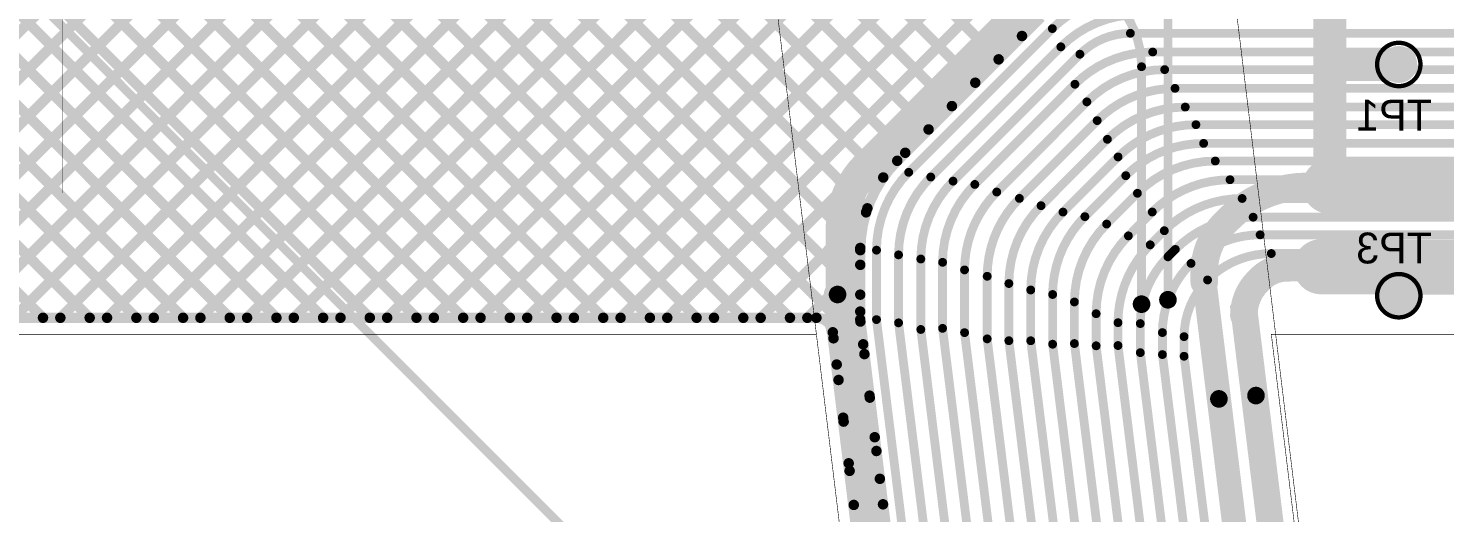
# Model space of a CAD drawing. Header units: millimetres. Extents: x 235 to 830, y 272 to 692.
# Drawn here: x 494.09 to 526.79, y 496.8 to 507.97 of the extents above; entities that cross this region are included whole.
import ezdxf

# ---------------------------------------------------------------- set-up
doc = ezdxf.new("R2010")
doc.units = ezdxf.units.MM
for name, color, linetype in [('BottomLayer', 5, 'Continuous'), ('BottomOverlay', 54, 'Continuous'), ('BottomSolder', 6, 'Continuous'), ('KeepOutLayer', 6, 'Continuous'), ('Mechanical1', 6, 'Continuous'), ('Mechanical2', 216, 'Continuous'), ('Mechanical4', 56, 'Continuous'), ('MultiLayer', 9, 'Continuous'), ('TopLayer', 1, 'Continuous'), ('ViaHoleLayer', 16, 'Continuous')]:
    doc.layers.add(name, color=color, linetype=linetype)

# ---------------------------------------------------------------- blocks, each defined once
blk = doc.blocks.new('TP_0_9MM_B_3')
at = {"layer": 'BottomLayer', "const_width": 0.37500052}
blk.add_lwpolyline([(-0.18750026, 0, 1), (0.18750026, 0, 1)], format="xyb", close=True, dxfattribs=at)
at = {"layer": 'BottomOverlay'}
for points, const_width in [([(0.499999, 0, 1), (-0.499999, 0, 1)], 0.09990581999999999), ([(-0.52497482, 0, 1), (-0.47502318, 0, 1)], 0.04995164000000001), ([(0.47502318, 0, 1), (0.52497482, 0, 1)], 0.04995164000000001)]:
    blk.add_lwpolyline(points, format="xyb", close=True, dxfattribs=dict(at, const_width=const_width))
at = {"layer": 'BottomSolder', "const_width": 0.4250004199999999}
blk.add_lwpolyline([(-0.21249894, 0, 1), (0.21249894, 0, 1)], format="xyb", close=True, dxfattribs=at)
blk = doc.blocks.new('TP_0_9MM_B_6')
at = {"layer": 'BottomLayer', "const_width": 0.37500052}
blk.add_lwpolyline([(-0.18750026, 0, 1), (0.18750026, 0, 1)], format="xyb", close=True, dxfattribs=at)
at = {"layer": 'BottomOverlay'}
for points, const_width in [([(0.499999, 0, 1), (-0.499999, 0, 1)], 0.09990581999999999), ([(-0.52497482, 0, 1), (-0.47502318, 0, 1)], 0.04995164000000001), ([(0.47502318, 0, 1), (0.52497482, 0, 1)], 0.04995164000000001)]:
    blk.add_lwpolyline(points, format="xyb", close=True, dxfattribs=dict(at, const_width=const_width))
at = {"layer": 'BottomSolder', "const_width": 0.4250004199999999}
blk.add_lwpolyline([(-0.21249894, 0, 1), (0.21249894, 0, 1)], format="xyb", close=True, dxfattribs=at)

msp = doc.modelspace()

# ---------------------------------------------------------------- linework, layer by layer
at = {"layer": 'BottomLayer'}
for points, const_width in [([(519.1533152599999, 508.6226301999999, -0.198912367379658), (519.78831526, 507.08960558)], 0.2032), ([(521.81296704, 503.58608198, -0.198912367379658), (523.60901882, 504.3300302)], 0.635), ([(521.2361152599999, 502.3626528799999, -0.198912367379658), (521.69331526, 503.4664301999999)], 0.635), ([(522.53151526, 502.1964302, -0.198912367379658), (523.1447246, 502.4504302)], 0.635), ([(522.15051526, 501.3582302, -0.198912367379658), (522.4738039199999, 502.13871886)], 0.635)]:
    msp.add_lwpolyline(points, format="xyb", dxfattribs=dict(at, const_width=const_width))
for points, const_width in [([(520.3979152599999, 501.7138302), (520.3979152599999, 508.6705676199999)], 0.2032), ([(524.13171526, 507.0650361599999), (524.13171526, 508.44553378)], 0.7619999999999999), ([(524.13171526, 507.0650361599999), (524.2079152599999, 507.1412361599999)], 0.7619999999999999), ([(524.13171526, 504.3300302), (524.13171526, 507.0650361599999)], 0.7619999999999999), ([(524.2079152599999, 507.1412361599999), (525.7261164399999, 507.1412361599999)], 0.7619999999999999), ([(519.78831526, 501.6122301999999), (519.78831526, 507.08960558)], 0.2032), ([(524.13171526, 504.3300302), (529.8614117, 504.3300302)], 1.27), ([(523.60901882, 504.3300302), (524.13171526, 504.3300302)], 0.635), ([(521.69331526, 503.4664301999999), (521.81296704, 503.58608198)], 0.635), ([(523.92851526, 502.4758302), (525.72612152, 502.4691372999999)], 1.27), ([(525.72612152, 502.4691372999999), (525.7285802399999, 502.46912714)], 1.27), ([(525.7285802399999, 502.46912714), (530.7504117, 502.4504302)], 1.27), ([(525.7261164399999, 502.4691322199999), (525.72612152, 502.4691372999999)], 1.016), ([(525.7261164399999, 501.80723616), (525.7261164399999, 502.4691322199999)], 1.016), ([(521.2361152599999, 502.1202301999999), (521.2361152599999, 502.3626528799999)], 0.635), ([(522.4738039199999, 502.13871886), (522.53151526, 502.1964302)], 0.635), ([(523.1447246, 502.4504302), (523.92851526, 502.4758302)], 0.635), ([(512.77211644, 501.8354453999999), (516.66411526, 469.7098301999999)], 0.635)]:
    msp.add_lwpolyline(points, dxfattribs=dict(at, const_width=const_width))
for points, const_width in [([(523.9412152599999, 507.0650361599999, 1), (524.32221526, 507.0650361599999, 1)], 0.3809999999999999), ([(523.9412152599999, 507.0650361599999, 1), (524.32221526, 507.0650361599999, 1)], 0.3809999999999999), ([(523.9412152599999, 507.0650361599999, 1), (524.32221526, 507.0650361599999, 1)], 0.3809999999999999), ([(524.01741526, 507.1412361599999, 1), (524.39841526, 507.1412361599999, 1)], 0.3809999999999999), ([(524.01741526, 507.1412361599999, 1), (524.39841526, 507.1412361599999, 1)], 0.3809999999999999), ([(525.5356164399999, 507.1412361599999, 1), (525.91661644, 507.1412361599999, 1)], 0.3809999999999999), ([(519.7375152599999, 507.08960558, 1), (519.83911526, 507.08960558, 1)], 0.1016), ([(519.7375152599999, 507.08960558, 1), (519.83911526, 507.08960558, 1)], 0.1016), ([(523.81421526, 504.3300302, 1), (524.44921526, 504.3300302, 1)], 0.635), ([(523.4502688199999, 504.3300302, 1), (523.76776882, 504.3300302, 1)], 0.3175), ([(523.4502688199999, 504.3300302, 1), (523.76776882, 504.3300302, 1)], 0.3175), ([(523.9412152599999, 504.3300302, 1), (524.32221526, 504.3300302, 1)], 0.3809999999999999), ([(523.9729652599999, 504.3300302, 1), (524.29046526, 504.3300302, 1)], 0.3175), ([(521.5345652599999, 503.4664301999999, 1), (521.85206526, 503.4664301999999, 1)], 0.3175), ([(521.5345652599999, 503.4664301999999, 1), (521.85206526, 503.4664301999999, 1)], 0.3175), ([(521.6542170399999, 503.58608198, 1), (521.9717170399999, 503.58608198, 1)], 0.3175), ([(521.6542170399999, 503.58608198, 1), (521.9717170399999, 503.58608198, 1)], 0.3175), ([(523.6110152599999, 502.4758302, 1), (524.24601526, 502.4758302, 1)], 0.635), ([(525.4086215199999, 502.4691372999999, 1), (526.04362152, 502.4691372999999, 1)], 0.635), ([(525.4086215199999, 502.4691372999999, 1), (526.04362152, 502.4691372999999, 1)], 0.635), ([(525.4110802399999, 502.46912714, 1), (526.0460802399999, 502.46912714, 1)], 0.635), ([(525.4110802399999, 502.46912714, 1), (526.0460802399999, 502.46912714, 1)], 0.635), ([(525.47211644, 502.4691322199999, 1), (525.98011644, 502.4691322199999, 1)], 0.508), ([(525.47211644, 502.4691322199999, 1), (525.98011644, 502.4691322199999, 1)], 0.508), ([(525.47212152, 502.4691372999999, 1), (525.98012152, 502.4691372999999, 1)], 0.508), ([(521.07736526, 502.3626528799999, 1), (521.39486526, 502.3626528799999, 1)], 0.3175), ([(521.07736526, 502.3626528799999, 1), (521.39486526, 502.3626528799999, 1)], 0.3175), ([(522.3727652599999, 502.1964302, 1), (522.6902652599999, 502.1964302, 1)], 0.3175), ([(522.3727652599999, 502.1964302, 1), (522.6902652599999, 502.1964302, 1)], 0.3175), ([(522.9859746, 502.4504302, 1), (523.3034746, 502.4504302, 1)], 0.3175), ([(522.9859746, 502.4504302, 1), (523.3034746, 502.4504302, 1)], 0.3175), ([(523.76976526, 502.4758302, 1), (524.08726526, 502.4758302, 1)], 0.3175), ([(512.6133664399999, 501.8354453999999, 1), (512.9308664399999, 501.8354453999999, 1)], 0.3175), ([(521.07736526, 502.1202301999999, 1), (521.39486526, 502.1202301999999, 1)], 0.3175), ([(522.31505392, 502.13871886, 1), (522.63255392, 502.13871886, 1)], 0.3175), ([(522.31505392, 502.13871886, 1), (522.63255392, 502.13871886, 1)], 0.3175), ([(525.47211644, 501.80723616, 1), (525.98011644, 501.80723616, 1)], 0.508), ([(512.6705164399999, 501.8354453999999, 1), (512.87371644, 501.8354453999999, 1)], 0.2032), ([(520.29631526, 501.7138302, 1), (520.49951526, 501.7138302, 1)], 0.2032), ([(519.6867152599999, 501.6122301999999, 1), (519.88991526, 501.6122301999999, 1)], 0.2032), ([(519.7375152599999, 501.6122301999999, 1), (519.83911526, 501.6122301999999, 1)], 0.1016), ([(520.34711526, 501.7138302, 1), (520.44871526, 501.7138302, 1)], 0.1016), ([(521.99176526, 501.3582302, 1), (522.30926526, 501.3582302, 1)], 0.3175), ([(521.47252068, 499.4278302, 1), (521.6757206799999, 499.4278302, 1)], 0.2032), ([(522.32831526, 499.5040302, 1), (522.53151526, 499.5040302, 1)], 0.2032)]:
    msp.add_lwpolyline(points, format="xyb", close=True, dxfattribs=dict(at, const_width=const_width))
for points in [[(524.94972734, 469.64185218), (525.50329748, 469.7098225799999), (520.92908768, 502.38732898), (521.48265782, 502.4552993799999)], [(525.73191018, 469.7816359999999), (526.3483453199999, 469.8573254599999), (521.8273282, 501.5819051399999), (522.44376334, 501.6575945999999)]]:
    msp.add_solid(points, dxfattribs=at)
at = {"layer": 'KeepOutLayer', "const_width": 0.0127}
for points in [[(483.4581161399999, 500.91763672), (512.2838928799999, 500.91763672)], [(512.28390812, 500.91763926), (516.07411644, 469.73998)], [(522.78388966, 500.91763418), (531.89011224, 500.91763672)], [(522.78388966, 500.91763672), (526.57411576, 469.73998)]]:
    msp.add_lwpolyline(points, dxfattribs=at)
at = {"layer": 'KeepOutLayer', "const_width": 0.00635}
for points in [[(512.28071788, 500.91763672, 1), (512.28706788, 500.91763672, 1)], [(512.28073312, 500.91763926, 1), (512.2870831199999, 500.91763926, 1)], [(522.78071466, 500.91763672, 1), (522.78706466, 500.91763672, 1)], [(522.78071466, 500.91763418, 1), (522.78706466, 500.91763418, 1)]]:
    msp.add_lwpolyline(points, format="xyb", close=True, dxfattribs=at)
at = {"layer": 'Mechanical1', "const_width": 0.0127}
for points in [[(494.87411566, 504.18623572), (494.87411566, 520.7399796)], [(509.87411614, 520.7399796), (516.07411644, 469.73998)], [(520.47411526, 520.7399796), (526.67411556, 469.73998)]]:
    msp.add_lwpolyline(points, dxfattribs=at)
at = {"layer": 'Mechanical1', "const_width": 0.00635}
msp.add_lwpolyline([(494.87094066, 504.18623572, 1), (494.87729066, 504.18623572, 1)], format="xyb", close=True, dxfattribs=at)
at = {"layer": 'Mechanical2', "const_width": 0.2032}
msp.add_lwpolyline([(474.55414106, 528.34121154), (520.2560918199999, 482.63926078)], dxfattribs=at)
at = {"layer": 'Mechanical4', "const_width": 0.0127}
for points in [[(483.4581161399999, 500.91763672), (512.2838928799999, 500.91763672)], [(512.28390812, 500.91763926), (516.07411644, 469.73998)], [(522.78388966, 500.91763418), (531.89011224, 500.91763672)], [(522.78388966, 500.91763672), (526.57411576, 469.73998)]]:
    msp.add_lwpolyline(points, dxfattribs=at)
at = {"layer": 'Mechanical4', "const_width": 0.00635}
for points in [[(512.28071788, 500.91763672, 1), (512.28706788, 500.91763672, 1)], [(512.28073312, 500.91763926, 1), (512.2870831199999, 500.91763926, 1)], [(522.78071466, 500.91763672, 1), (522.78706466, 500.91763672, 1)], [(522.78071466, 500.91763418, 1), (522.78706466, 500.91763418, 1)]]:
    msp.add_lwpolyline(points, format="xyb", close=True, dxfattribs=at)
at = {"layer": 'MultiLayer', "const_width": 0.2032}
for points in [[(512.6705164399999, 501.8354453999999, 1), (512.87371644, 501.8354453999999, 1)], [(520.29631526, 501.7138302, 1), (520.49951526, 501.7138302, 1)], [(519.6867152599999, 501.6122301999999, 1), (519.88991526, 501.6122301999999, 1)], [(521.47252068, 499.4278302, 1), (521.6757206799999, 499.4278302, 1)], [(522.32831526, 499.5040302, 1), (522.53151526, 499.5040302, 1)]]:
    msp.add_lwpolyline(points, format="xyb", close=True, dxfattribs=at)
at = {"layer": 'TopLayer'}
for points, const_width in [([(475.1977414999999, 520.5330458), (494.43215058, 501.2986367199999)], 0.2413), ([(476.2753720599999, 520.5330458), (495.50978114, 501.2986367199999)], 0.2413), ([(477.3530026199999, 520.5330458), (496.5874117, 501.2986367199999)], 0.2413), ([(478.43063318, 520.5330458), (497.66504226, 501.2986367199999)], 0.2413), ([(479.50826374, 520.5330458), (498.74267282, 501.2986367199999)], 0.2413), ([(480.5858942999999, 520.5330458), (499.82030338, 501.2986367199999)], 0.2413), ([(480.585907, 520.5330458), (499.8203160799999, 501.2986367199999)], 0.2413), ([(481.66353756, 520.5330458), (500.8979466399999, 501.2986367199999)], 0.2413), ([(482.7411681199999, 520.5330458), (501.9755772, 501.2986367199999)], 0.2413), ([(483.8187986799999, 520.5330458), (503.05320776, 501.2986367199999)], 0.2413), ([(484.8964292399999, 520.5330458), (504.13083832, 501.2986367199999)], 0.2413), ([(485.9740598, 520.5330458), (505.2084688799999, 501.2986367199999)], 0.2413), ([(487.05169036, 520.5330458), (506.28609944, 501.2986367199999)], 0.2413), ([(488.1293209199999, 520.5330458), (507.36373, 501.2986367199999)], 0.2413), ([(489.2069514799999, 520.5330458), (508.44136056, 501.2986367199999)], 0.2413), ([(503.45390038, 501.2986367199999), (522.6883094599999, 520.5330458)], 0.2413), ([(504.53153094, 501.2986367199999), (523.7659400199999, 520.5330458)], 0.2413), ([(505.6091615, 501.2986367199999), (524.8435705799999, 520.5330458)], 0.2413), ([(506.68679206, 501.2986367199999), (525.9212011399999, 520.5330458)], 0.2413), ([(507.76442262, 501.2986367199999), (526.9988317, 520.5330458)], 0.2413), ([(508.84205318, 501.2986367199999), (528.07646226, 520.5330458)], 0.2413), ([(509.91968374, 501.2986367199999), (529.15409282, 520.5330458)], 0.2413), ([(487.2894419799999, 501.2986367199999), (498.27250358, 512.28169832)], 0.2413), ([(488.36707254, 501.2986367199999), (498.78619572, 511.7177599)], 0.2413), ([(513.0048591799999, 511.82196848), (517.02869162, 507.7981334999999)], 0.2413), ([(489.4447031, 501.2986367199999), (499.325011, 511.17894462)], 0.2413), ([(512.4660439, 511.2831532), (516.4898763399999, 507.25931822)], 0.2413), ([(502.37626982, 501.2986367199999), (511.94903706, 510.87140396)], 0.2413), ([(490.52233366, 501.2986367199999), (500.07244156, 510.84874462)], 0.2413), ([(491.5999642199999, 501.2986367199999), (501.15007212, 510.84874462)], 0.2413), ([(492.67759478, 501.2986367199999), (502.22770268, 510.84874462)], 0.2413), ([(493.75522534, 501.2986367199999), (503.3053332399999, 510.84874462)], 0.2413), ([(494.8328559, 501.2986367199999), (504.3829637999999, 510.84874462)], 0.2413), ([(495.91048646, 501.2986367199999), (505.46059436, 510.84874462)], 0.2413), ([(496.98811702, 501.2986367199999), (506.5382249199999, 510.84874462)], 0.2413), ([(498.06574758, 501.2986367199999), (507.6158554799999, 510.84874462)], 0.2413), ([(499.14337814, 501.2986367199999), (508.6934860399999, 510.84874462)], 0.2413), ([(499.96888322, 510.84874462), (509.51899112, 501.2986367199999)], 0.2413), ([(500.2210087, 501.2986367199999), (509.7711165999999, 510.84874462)], 0.2413), ([(501.04651378, 510.84874462), (510.59662168, 501.2986367199999)], 0.2413), ([(501.29863926, 501.2986367199999), (510.84874716, 510.84874462)], 0.2413), ([(502.1241443399999, 510.84874462), (511.67425224, 501.2986367199999)], 0.2413), ([(503.2017748999999, 510.84874462), (513.3640253399999, 500.68649418)], 0.2413), ([(504.2794054599999, 510.84874462), (513.29613368, 501.8320164)], 0.2413), ([(505.35703602, 510.84874462), (513.29657818, 502.90920246)], 0.2413), ([(506.4346665799999, 510.84874462), (513.4604158, 503.8229954)], 0.2413), ([(507.5122971399999, 510.84874462), (513.82643234, 504.53460942)], 0.2413), ([(508.5899276999999, 510.84874462), (514.3346152199999, 505.1040571)], 0.2413), ([(509.66755826, 510.84874462), (514.8734305, 505.64287238)], 0.2413), ([(510.74518882, 510.84874462), (515.4122457799999, 506.18168766)], 0.2413), ([(511.82179576, 510.8497682399999), (515.95106106, 506.72050294)], 0.2413), ([(513.45425122, 504.77776616), (517.4187670399999, 508.74228198)], 0.7619999999999999), ([(514.1503941, 504.91983598), (517.4644413199999, 508.2338832)], 0.2413), ([(514.4147319, 504.65433994), (517.7299373599999, 507.9695454)], 0.2032), ([(519.5310158, 507.8606302), (529.9376116999999, 507.8606302)], 0.2032), ([(514.92409588, 504.5458108199999), (517.92676704, 507.54848198)], 0.2032), ([(515.43796582, 504.45008076), (518.36591526, 507.3780302)], 0.2032), ([(520.04671962, 507.4288301999999), (530.0900117, 507.4288301999999)], 0.2032), ([(520.32279984, 507.0224302), (530.2932116999999, 507.0224302)], 0.2032), ([(515.9399155399999, 504.37412968), (518.25066784, 506.6848819799999)], 0.2032), ([(520.56101882, 506.5906302), (530.4202117, 506.5906302)], 0.2032), ([(516.44706972, 504.19880364), (518.5267480599999, 506.27848198)], 0.2032), ([(520.79702038, 506.1588302), (530.5726117, 506.1588302)], 0.2032), ([(516.96996428, 504.0516792199999), (518.76496704, 505.8466819799999)], 0.2032), ([(521.04361882, 505.7524301999999), (530.7758117, 505.7524301999999)], 0.2032), ([(517.47013092, 503.8840442999999), (519.0009686, 505.41488198)], 0.2032), ([(521.2214188199999, 505.3206302), (530.9790117, 505.3206302)], 0.2032), ([(517.97529882, 503.73621376), (519.24756704, 505.00848198)], 0.2032), ([(521.48982316, 504.9142302), (531.2330117, 504.9142302)], 0.2032), ([(518.48018224, 503.63149718), (519.42536704, 504.57668198)], 0.2032), ([(521.8310188199999, 504.4824302), (531.4616117, 504.4824302)], 0.2032), ([(518.98330544, 503.45981604), (519.6937713799999, 504.17028198)], 0.2032), ([(522.11041882, 504.0506301999999), (531.6140117, 504.0506301999999)], 0.2032), ([(510.9973143, 501.2986367199999), (513.42993834, 503.7312607599999)], 0.2413), ([(519.48470398, 503.18821892), (520.03496704, 503.73848198)], 0.2032), ([(512.87951526, 501.09072756), (512.87951526, 503.3902302)], 0.7619999999999999), ([(522.36441882, 503.6188302), (531.7410117, 503.6188302)], 0.2032), ([(519.98898288, 502.98129782), (520.31436704, 503.30668198)], 0.2032), ([(522.5256631, 503.2124302), (531.8934117, 503.2124302)], 0.2032), ([(513.29613368, 501.25711026), (513.29613368, 502.85828816)], 0.2413), ([(513.67078368, 501.25711026), (513.67078368, 502.85828816)], 0.2032), ([(514.18014766, 501.18162654), (514.18014766, 502.74975904)], 0.2032), ([(520.3979152599999, 502.7044301999999), (520.56836704, 502.87488198)], 0.2032), ([(522.7840192, 502.7806301999999), (532.0204117, 502.7806301999999)], 0.2032), ([(512.07494486, 501.2986367199999), (513.29613368, 502.5198255399999)], 0.2413), ([(514.6940175999999, 501.02940688), (514.6940175999999, 502.65402898)], 0.2032), ([(515.19596732, 501.05405758), (515.19596732, 502.5780778999999)], 0.2032), ([(515.7031215, 500.9560339), (515.7031215, 502.40275186)], 0.2032), ([(516.22601606, 500.81178222), (516.22601606, 502.25562744)], 0.2032), ([(516.7261827, 500.7700779599999), (516.7261827, 502.0879925199999)], 0.2032), ([(517.2313505999999, 500.76877748), (517.2313505999999, 501.94016198)], 0.2032), ([(517.73623402, 500.68903926), (517.73623402, 501.8354453999999)], 0.2032), ([(512.6789721, 500.8250334), (513.29613368, 501.44219498)], 0.2413), ([(518.23935722, 500.70418528), (518.23935722, 501.66376426)], 0.2032), ([(518.7407557600001, 500.65256486), (518.7407557600001, 501.39216714)], 0.2032), ([(483.61593142, 501.2986367199999), (512.2825162, 501.2986367199999)], 0.2413), ([(513.29898102, 501.2110016399999), (517.1994710600001, 469.75848644)], 0.2413), ([(513.67078368, 501.25711026), (517.57412106, 469.7816359999999)], 0.2032), ([(514.18014766, 501.18162654), (518.0741200599999, 469.7816359999999)], 0.2032), ([(519.24503466, 500.6584043199999), (519.24503466, 501.1852460399999)], 0.2032), ([(519.7603778, 500.4943152399999), (519.7603778, 501.1652791)], 0.2032), ([(512.66212428, 500.96361834), (516.4523326, 469.7859590799999)], 0.2413), ([(514.6940175999999, 501.02940688), (518.56911526, 469.7816359999999)], 0.2032), ([(515.19596732, 501.05405758), (519.0741205999999, 469.7816359999999)], 0.2032), ([(515.7031215, 500.9560339), (519.5691158, 469.7816359999999)], 0.2032), ([(516.22601606, 500.81178222), (520.07412114, 469.7816359999999)], 0.2032), ([(516.7261827, 500.7700779599999), (520.56911634, 469.7816359999999)], 0.2032), ([(517.2313505999999, 500.76877748), (521.07412168, 469.7816359999999)], 0.2032), ([(520.27086192, 500.45012432), (520.27086192, 500.95755536)], 0.2032), ([(520.77069582, 500.4111099199999), (520.77069582, 500.86344582)], 0.2032), ([(512.79577654, 499.86420728), (513.39205424, 500.4604849799999)], 0.2413), ([(517.73623402, 500.68903926), (521.56911688, 469.7816359999999)], 0.2032), ([(518.23935722, 500.70418528), (522.07411968, 469.7816359999999)], 0.2032), ([(518.7407557600001, 500.65256486), (522.5691148799999, 469.7816359999999)], 0.2032), ([(519.24503466, 500.6584043199999), (523.07411768, 469.7816359999999)], 0.2032), ([(519.7603778, 500.4943152399999), (523.56911288, 469.7816359999999)], 0.2032), ([(520.27086192, 500.45012432), (524.07411822, 469.7816359999999)], 0.2032), ([(520.77069582, 500.4111099199999), (524.56911342, 469.7816359999999)], 0.2032), ([(512.7524746199999, 500.22041434), (513.51658536, 499.4563036)], 0.2413), ([(512.91258352, 498.9033837), (513.5109491000001, 499.50174928)], 0.2413), ([(512.90161072, 498.9936476799999), (513.66914284, 498.22611556)], 0.2413), ([(513.02938796, 497.94255758), (513.6298439599999, 498.54301358)], 0.2413), ([(513.02938796, 497.94255758), (513.6298439599999, 498.54301358)], 0.2413), ([(513.05074428, 497.7668835599999), (513.82170032, 496.99592752)], 0.2413), ([(513.14619494, 496.981734), (513.74873882, 497.5842778799999)], 0.2413)]:
    msp.add_lwpolyline(points, dxfattribs=dict(at, const_width=const_width))
for points, const_width in [([(517.7299373599999, 507.9695454, -0.1989123673796576), (519.52598914, 508.71349362)], 0.2032), ([(517.92676704, 507.54848198, -0.1989123673796576), (519.72281882, 508.2924302)], 0.2032), ([(518.36591526, 507.3780302, -0.1989123673796576), (519.5310158, 507.8606302)], 0.2032), ([(518.25066784, 506.6848819799999, -0.1989123673796576), (520.04671962, 507.4288301999999)], 0.2032), ([(518.5267480599999, 506.27848198, -0.1989123673796576), (520.32279984, 507.0224302)], 0.2032), ([(518.76496704, 505.8466819799999, -0.1989123673796576), (520.56101882, 506.5906302)], 0.2032), ([(519.0009686, 505.41488198, -0.1989123673796576), (520.79702038, 506.1588302)], 0.2032), ([(519.24756704, 505.00848198, -0.1989123673796576), (521.04361882, 505.7524301999999)], 0.2032), ([(519.42536704, 504.57668198, -0.1989123673796576), (521.2214188199999, 505.3206302)], 0.2032), ([(512.87951526, 503.3902302, -0.1989123673796573), (513.45425122, 504.77776616)], 0.7619999999999999), ([(513.29613368, 502.85828816, -0.1989123673796573), (514.14981498, 504.91925686)], 0.2413), ([(519.6937713799999, 504.17028198, -0.1989123673796576), (521.48982316, 504.9142302)], 0.2032), ([(513.67078368, 502.85828816, -0.1989123673796573), (514.4147319, 504.65433994)], 0.2032), ([(514.18014766, 502.74975904, -0.198912367379658), (514.92409588, 504.5458108199999)], 0.2032), ([(514.6940175999999, 502.65402898, -0.1989123673796573), (515.43796582, 504.45008076)], 0.2032), ([(515.19596732, 502.5780778999999, -0.198912367379658), (515.9399155399999, 504.37412968)], 0.2032), ([(520.03496704, 503.73848198, -0.1989123673796576), (521.8310188199999, 504.4824302)], 0.2032), ([(515.7031215, 502.40275186, -0.1989123673796573), (516.44706972, 504.19880364)], 0.2032), ([(516.22601606, 502.25562744, -0.1989123673796573), (516.96996428, 504.0516792199999)], 0.2032), ([(520.31436704, 503.30668198, -0.1989123673796576), (522.11041882, 504.0506301999999)], 0.2032), ([(516.7261827, 502.0879925199999, -0.1989123673796573), (517.47013092, 503.8840442999999)], 0.2032), ([(517.2313505999999, 501.94016198, -0.198912367379658), (517.97529882, 503.73621376)], 0.2032), ([(517.73623402, 501.8354453999999, -0.1989123673796573), (518.48018224, 503.63149718)], 0.2032), ([(518.23935722, 501.66376426, -0.1989123673796573), (518.98330544, 503.45981604)], 0.2032), ([(520.56836704, 502.87488198, -0.1989123673796576), (522.36441882, 503.6188302)], 0.2032), ([(518.7407557600001, 501.39216714, -0.198912367379658), (519.48470398, 503.18821892)], 0.2032), ([(520.9313152599999, 502.5520302, -0.1989123673796583), (522.5256631, 503.2124302)], 0.2032), ([(519.24503466, 501.1852460399999, -0.198912367379658), (519.98898288, 502.98129782)], 0.2032), ([(519.7603778, 501.1652791, -0.198912367379658), (520.3979152599999, 502.7044301999999)], 0.2032), ([(521.31231526, 502.1710302, -0.1989123673796583), (522.7840192, 502.7806301999999)], 0.2032), ([(520.27086192, 500.95755536, -0.198912367379658), (520.9313152599999, 502.5520302)], 0.2032), ([(520.77069582, 500.86344582, -0.198912367379658), (521.31231526, 502.1710302)], 0.2032), ([(512.2825162, 501.2986367199999, -0.3802532593769741), (512.66212428, 500.96361834)], 0.2413), ([(512.2838928799999, 501.2986367199999, -0.3792082437766894), (512.66210904, 500.9636158)], 0.2413), ([(512.9049152599999, 501.02940688, -0.198912367379658), (512.87951526, 501.09072756)], 0.7619999999999999)]:
    msp.add_lwpolyline(points, format="xyb", dxfattribs=dict(at, const_width=const_width))
for points, const_width in [([(517.67913736, 507.9695454, 1), (517.78073736, 507.9695454, 1)], 0.1016), ([(517.67913736, 507.9695454, 1), (517.78073736, 507.9695454, 1)], 0.1016), ([(516.96836662, 507.7981334999999, 1), (517.08901662, 507.7981334999999, 1)], 0.12065), ([(519.4802158, 507.8606302, 1), (519.5818158, 507.8606302, 1)], 0.1016), ([(519.4802158, 507.8606302, 1), (519.5818158, 507.8606302, 1)], 0.1016), ([(516.4295513399999, 507.25931822, 1), (516.55020134, 507.25931822, 1)], 0.12065), ([(517.87596704, 507.54848198, 1), (517.9775670399999, 507.54848198, 1)], 0.1016), ([(517.87596704, 507.54848198, 1), (517.9775670399999, 507.54848198, 1)], 0.1016), ([(518.31511526, 507.3780302, 1), (518.4167152599999, 507.3780302, 1)], 0.1016), ([(518.31511526, 507.3780302, 1), (518.4167152599999, 507.3780302, 1)], 0.1016), ([(519.99591962, 507.4288301999999, 1), (520.09751962, 507.4288301999999, 1)], 0.1016), ([(519.99591962, 507.4288301999999, 1), (520.09751962, 507.4288301999999, 1)], 0.1016), ([(520.27199984, 507.0224302, 1), (520.3735998399999, 507.0224302, 1)], 0.1016), ([(520.27199984, 507.0224302, 1), (520.3735998399999, 507.0224302, 1)], 0.1016), ([(515.89073606, 506.72050294, 1), (516.01138606, 506.72050294, 1)], 0.12065), ([(518.1998678399999, 506.6848819799999, 1), (518.30146784, 506.6848819799999, 1)], 0.1016), ([(518.1998678399999, 506.6848819799999, 1), (518.30146784, 506.6848819799999, 1)], 0.1016), ([(520.51021882, 506.5906302, 1), (520.61181882, 506.5906302, 1)], 0.1016), ([(520.51021882, 506.5906302, 1), (520.61181882, 506.5906302, 1)], 0.1016), ([(515.35192078, 506.18168766, 1), (515.47257078, 506.18168766, 1)], 0.12065), ([(518.4759480600001, 506.27848198, 1), (518.5775480599999, 506.27848198, 1)], 0.1016), ([(518.4759480600001, 506.27848198, 1), (518.5775480599999, 506.27848198, 1)], 0.1016), ([(520.74622038, 506.1588302, 1), (520.8478203799999, 506.1588302, 1)], 0.1016), ([(520.74622038, 506.1588302, 1), (520.8478203799999, 506.1588302, 1)], 0.1016), ([(514.8131055, 505.64287238, 1), (514.9337555, 505.64287238, 1)], 0.12065), ([(518.71416704, 505.8466819799999, 1), (518.81576704, 505.8466819799999, 1)], 0.1016), ([(518.71416704, 505.8466819799999, 1), (518.81576704, 505.8466819799999, 1)], 0.1016), ([(520.9928188199999, 505.7524301999999, 1), (521.09441882, 505.7524301999999, 1)], 0.1016), ([(520.9928188199999, 505.7524301999999, 1), (521.09441882, 505.7524301999999, 1)], 0.1016), ([(518.9501686, 505.41488198, 1), (519.0517686, 505.41488198, 1)], 0.1016), ([(518.9501686, 505.41488198, 1), (519.0517686, 505.41488198, 1)], 0.1016), ([(521.17061882, 505.3206302, 1), (521.27221882, 505.3206302, 1)], 0.1016), ([(521.17061882, 505.3206302, 1), (521.27221882, 505.3206302, 1)], 0.1016), ([(513.26375122, 504.77776616, 1), (513.64475122, 504.77776616, 1)], 0.3809999999999999), ([(513.26375122, 504.77776616, 1), (513.64475122, 504.77776616, 1)], 0.3809999999999999), ([(514.27429022, 505.1040571, 1), (514.39494022, 505.1040571, 1)], 0.12065), ([(519.1967670399999, 505.00848198, 1), (519.29836704, 505.00848198, 1)], 0.1016), ([(519.1967670399999, 505.00848198, 1), (519.29836704, 505.00848198, 1)], 0.1016), ([(514.0894899799999, 504.91925686, 1), (514.21013998, 504.91925686, 1)], 0.12065), ([(514.0900691, 504.91983598, 1), (514.2107191, 504.91983598, 1)], 0.12065), ([(521.4390231599999, 504.9142302, 1), (521.54062316, 504.9142302, 1)], 0.1016), ([(521.4390231599999, 504.9142302, 1), (521.54062316, 504.9142302, 1)], 0.1016), ([(513.76610734, 504.53460942, 1), (513.88675734, 504.53460942, 1)], 0.12065), ([(514.3639319, 504.65433994, 1), (514.4655319, 504.65433994, 1)], 0.1016), ([(514.3639319, 504.65433994, 1), (514.4655319, 504.65433994, 1)], 0.1016), ([(514.87329588, 504.5458108199999, 1), (514.97489588, 504.5458108199999, 1)], 0.1016), ([(514.87329588, 504.5458108199999, 1), (514.97489588, 504.5458108199999, 1)], 0.1016), ([(515.38716582, 504.45008076, 1), (515.48876582, 504.45008076, 1)], 0.1016), ([(515.38716582, 504.45008076, 1), (515.48876582, 504.45008076, 1)], 0.1016), ([(515.88911554, 504.37412968, 1), (515.9907155399999, 504.37412968, 1)], 0.1016), ([(515.88911554, 504.37412968, 1), (515.9907155399999, 504.37412968, 1)], 0.1016), ([(519.37456704, 504.57668198, 1), (519.47616704, 504.57668198, 1)], 0.1016), ([(519.37456704, 504.57668198, 1), (519.47616704, 504.57668198, 1)], 0.1016), ([(521.78021882, 504.4824302, 1), (521.8818188199999, 504.4824302, 1)], 0.1016), ([(521.78021882, 504.4824302, 1), (521.8818188199999, 504.4824302, 1)], 0.1016), ([(516.39626972, 504.19880364, 1), (516.4978697199999, 504.19880364, 1)], 0.1016), ([(516.39626972, 504.19880364, 1), (516.4978697199999, 504.19880364, 1)], 0.1016), ([(516.91916428, 504.0516792199999, 1), (517.02076428, 504.0516792199999, 1)], 0.1016), ([(516.91916428, 504.0516792199999, 1), (517.02076428, 504.0516792199999, 1)], 0.1016), ([(519.64297138, 504.17028198, 1), (519.74457138, 504.17028198, 1)], 0.1016), ([(519.64297138, 504.17028198, 1), (519.74457138, 504.17028198, 1)], 0.1016), ([(522.05961882, 504.0506301999999, 1), (522.16121882, 504.0506301999999, 1)], 0.1016), ([(522.05961882, 504.0506301999999, 1), (522.16121882, 504.0506301999999, 1)], 0.1016), ([(513.36961334, 503.7312607599999, 1), (513.49026334, 503.7312607599999, 1)], 0.12065), ([(513.4000907999999, 503.8229954, 1), (513.5207408, 503.8229954, 1)], 0.12065), ([(517.41933092, 503.8840442999999, 1), (517.52093092, 503.8840442999999, 1)], 0.1016), ([(517.41933092, 503.8840442999999, 1), (517.52093092, 503.8840442999999, 1)], 0.1016), ([(517.9244988199999, 503.73621376, 1), (518.02609882, 503.73621376, 1)], 0.1016), ([(517.9244988199999, 503.73621376, 1), (518.02609882, 503.73621376, 1)], 0.1016), ([(519.98416704, 503.73848198, 1), (520.08576704, 503.73848198, 1)], 0.1016), ([(519.98416704, 503.73848198, 1), (520.08576704, 503.73848198, 1)], 0.1016), ([(512.6890152599999, 503.3902302, 1), (513.07001526, 503.3902302, 1)], 0.3809999999999999), ([(512.6890152599999, 503.3902302, 1), (513.07001526, 503.3902302, 1)], 0.3809999999999999), ([(518.42938224, 503.63149718, 1), (518.53098224, 503.63149718, 1)], 0.1016), ([(518.42938224, 503.63149718, 1), (518.53098224, 503.63149718, 1)], 0.1016), ([(518.93250544, 503.45981604, 1), (519.03410544, 503.45981604, 1)], 0.1016), ([(518.93250544, 503.45981604, 1), (519.03410544, 503.45981604, 1)], 0.1016), ([(522.31361882, 503.6188302, 1), (522.41521882, 503.6188302, 1)], 0.1016), ([(522.31361882, 503.6188302, 1), (522.41521882, 503.6188302, 1)], 0.1016), ([(519.43390398, 503.18821892, 1), (519.5355039799999, 503.18821892, 1)], 0.1016), ([(519.43390398, 503.18821892, 1), (519.5355039799999, 503.18821892, 1)], 0.1016), ([(520.26356704, 503.30668198, 1), (520.36516704, 503.30668198, 1)], 0.1016), ([(520.26356704, 503.30668198, 1), (520.36516704, 503.30668198, 1)], 0.1016), ([(522.4748631, 503.2124302, 1), (522.5764631, 503.2124302, 1)], 0.1016), ([(522.4748631, 503.2124302, 1), (522.5764631, 503.2124302, 1)], 0.1016), ([(513.23580868, 502.85828816, 1), (513.35645868, 502.85828816, 1)], 0.12065), ([(513.23580868, 502.85828816, 1), (513.35645868, 502.85828816, 1)], 0.12065), ([(513.23625318, 502.90920246, 1), (513.35690318, 502.90920246, 1)], 0.12065), ([(513.6199836799999, 502.85828816, 1), (513.72158368, 502.85828816, 1)], 0.1016), ([(513.6199836799999, 502.85828816, 1), (513.72158368, 502.85828816, 1)], 0.1016), ([(514.12934766, 502.74975904, 1), (514.23094766, 502.74975904, 1)], 0.1016), ([(514.12934766, 502.74975904, 1), (514.23094766, 502.74975904, 1)], 0.1016), ([(519.93818288, 502.98129782, 1), (520.03978288, 502.98129782, 1)], 0.1016), ([(519.93818288, 502.98129782, 1), (520.03978288, 502.98129782, 1)], 0.1016), ([(520.34711526, 502.7044301999999, 1), (520.44871526, 502.7044301999999, 1)], 0.1016), ([(520.34711526, 502.7044301999999, 1), (520.44871526, 502.7044301999999, 1)], 0.1016), ([(520.5175670399999, 502.87488198, 1), (520.61916704, 502.87488198, 1)], 0.1016), ([(520.5175670399999, 502.87488198, 1), (520.61916704, 502.87488198, 1)], 0.1016), ([(522.7332192, 502.7806301999999, 1), (522.8348192, 502.7806301999999, 1)], 0.1016), ([(522.7332192, 502.7806301999999, 1), (522.8348192, 502.7806301999999, 1)], 0.1016), ([(513.23580868, 502.5198255399999, 1), (513.35645868, 502.5198255399999, 1)], 0.12065), ([(514.6432176, 502.65402898, 1), (514.7448175999999, 502.65402898, 1)], 0.1016), ([(514.6432176, 502.65402898, 1), (514.7448175999999, 502.65402898, 1)], 0.1016), ([(515.1451673199999, 502.5780778999999, 1), (515.24676732, 502.5780778999999, 1)], 0.1016), ([(515.1451673199999, 502.5780778999999, 1), (515.24676732, 502.5780778999999, 1)], 0.1016), ([(515.6523215, 502.40275186, 1), (515.7539215, 502.40275186, 1)], 0.1016), ([(515.6523215, 502.40275186, 1), (515.7539215, 502.40275186, 1)], 0.1016), ([(520.8805152599999, 502.5520302, 1), (520.98211526, 502.5520302, 1)], 0.1016), ([(520.8805152599999, 502.5520302, 1), (520.98211526, 502.5520302, 1)], 0.1016), ([(516.1752160599999, 502.25562744, 1), (516.27681606, 502.25562744, 1)], 0.1016), ([(516.1752160599999, 502.25562744, 1), (516.27681606, 502.25562744, 1)], 0.1016), ([(516.6753827, 502.0879925199999, 1), (516.7769827, 502.0879925199999, 1)], 0.1016), ([(516.6753827, 502.0879925199999, 1), (516.7769827, 502.0879925199999, 1)], 0.1016), ([(521.26151526, 502.1710302, 1), (521.36311526, 502.1710302, 1)], 0.1016), ([(521.26151526, 502.1710302, 1), (521.36311526, 502.1710302, 1)], 0.1016), ([(512.6705164399999, 501.8354453999999, 1), (512.87371644, 501.8354453999999, 1)], 0.2032), ([(513.23580868, 501.8320164, 1), (513.35645868, 501.8320164, 1)], 0.12065), ([(517.1805506, 501.94016198, 1), (517.2821505999999, 501.94016198, 1)], 0.1016), ([(517.1805506, 501.94016198, 1), (517.2821505999999, 501.94016198, 1)], 0.1016), ([(517.68543402, 501.8354453999999, 1), (517.78703402, 501.8354453999999, 1)], 0.1016), ([(517.68543402, 501.8354453999999, 1), (517.78703402, 501.8354453999999, 1)], 0.1016), ([(520.29631526, 501.7138302, 1), (520.49951526, 501.7138302, 1)], 0.2032), ([(513.23580868, 501.44219498, 1), (513.35645868, 501.44219498, 1)], 0.12065), ([(518.18855722, 501.66376426, 1), (518.29015722, 501.66376426, 1)], 0.1016), ([(518.18855722, 501.66376426, 1), (518.29015722, 501.66376426, 1)], 0.1016), ([(518.68995576, 501.39216714, 1), (518.7915557599999, 501.39216714, 1)], 0.1016), ([(518.68995576, 501.39216714, 1), (518.7915557599999, 501.39216714, 1)], 0.1016), ([(519.6867152599999, 501.6122301999999, 1), (519.88991526, 501.6122301999999, 1)], 0.2032), ([(494.3718255799999, 501.2986367199999, 1), (494.49247558, 501.2986367199999, 1)], 0.12065), ([(494.7725308999999, 501.2986367199999, 1), (494.8931809, 501.2986367199999, 1)], 0.12065), ([(495.4494561399999, 501.2986367199999, 1), (495.57010614, 501.2986367199999, 1)], 0.12065), ([(495.85016146, 501.2986367199999, 1), (495.97081146, 501.2986367199999, 1)], 0.12065), ([(496.5270867, 501.2986367199999, 1), (496.6477367, 501.2986367199999, 1)], 0.12065), ([(496.92779202, 501.2986367199999, 1), (497.04844202, 501.2986367199999, 1)], 0.12065), ([(497.60471726, 501.2986367199999, 1), (497.72536726, 501.2986367199999, 1)], 0.12065), ([(498.00542258, 501.2986367199999, 1), (498.12607258, 501.2986367199999, 1)], 0.12065), ([(498.68234782, 501.2986367199999, 1), (498.80299782, 501.2986367199999, 1)], 0.12065), ([(499.0830531399999, 501.2986367199999, 1), (499.20370314, 501.2986367199999, 1)], 0.12065), ([(499.7599783799999, 501.2986367199999, 1), (499.88062838, 501.2986367199999, 1)], 0.12065), ([(499.7599910799999, 501.2986367199999, 1), (499.88064108, 501.2986367199999, 1)], 0.12065), ([(500.1606837, 501.2986367199999, 1), (500.2813337, 501.2986367199999, 1)], 0.12065), ([(500.83762164, 501.2986367199999, 1), (500.95827164, 501.2986367199999, 1)], 0.12065), ([(501.23831426, 501.2986367199999, 1), (501.35896426, 501.2986367199999, 1)], 0.12065), ([(501.9152521999999, 501.2986367199999, 1), (502.0359022, 501.2986367199999, 1)], 0.12065), ([(502.31594482, 501.2986367199999, 1), (502.43659482, 501.2986367199999, 1)], 0.12065), ([(502.9928827599999, 501.2986367199999, 1), (503.11353276, 501.2986367199999, 1)], 0.12065), ([(503.39357538, 501.2986367199999, 1), (503.51422538, 501.2986367199999, 1)], 0.12065), ([(504.0705133199999, 501.2986367199999, 1), (504.19116332, 501.2986367199999, 1)], 0.12065), ([(504.47120594, 501.2986367199999, 1), (504.59185594, 501.2986367199999, 1)], 0.12065), ([(505.14814388, 501.2986367199999, 1), (505.26879388, 501.2986367199999, 1)], 0.12065), ([(505.5488365, 501.2986367199999, 1), (505.6694865, 501.2986367199999, 1)], 0.12065), ([(506.22577444, 501.2986367199999, 1), (506.34642444, 501.2986367199999, 1)], 0.12065), ([(506.62646706, 501.2986367199999, 1), (506.74711706, 501.2986367199999, 1)], 0.12065), ([(507.3034049999999, 501.2986367199999, 1), (507.424055, 501.2986367199999, 1)], 0.12065), ([(507.70409762, 501.2986367199999, 1), (507.8247476199999, 501.2986367199999, 1)], 0.12065), ([(508.3810355599999, 501.2986367199999, 1), (508.50168556, 501.2986367199999, 1)], 0.12065), ([(508.78172818, 501.2986367199999, 1), (508.9023781799999, 501.2986367199999, 1)], 0.12065), ([(509.45866612, 501.2986367199999, 1), (509.57931612, 501.2986367199999, 1)], 0.12065), ([(509.85935874, 501.2986367199999, 1), (509.98000874, 501.2986367199999, 1)], 0.12065), ([(510.53629668, 501.2986367199999, 1), (510.65694668, 501.2986367199999, 1)], 0.12065), ([(510.9369893, 501.2986367199999, 1), (511.0576392999999, 501.2986367199999, 1)], 0.12065), ([(511.61392724, 501.2986367199999, 1), (511.73457724, 501.2986367199999, 1)], 0.12065), ([(512.01461986, 501.2986367199999, 1), (512.1352698599999, 501.2986367199999, 1)], 0.12065), ([(512.2221912, 501.2986367199999, 1), (512.3428412000001, 501.2986367199999, 1)], 0.12065), ([(512.2221912, 501.2986367199999, 1), (512.3428412000001, 501.2986367199999, 1)], 0.12065), ([(512.22356788, 501.2986367199999, 1), (512.34421788, 501.2986367199999, 1)], 0.12065), ([(512.6890152599999, 501.09072756, 1), (513.07001526, 501.09072756, 1)], 0.3809999999999999), ([(512.6890152599999, 501.09072756, 1), (513.07001526, 501.09072756, 1)], 0.3809999999999999), ([(512.71441526, 501.02940688, 1), (513.09541526, 501.02940688, 1)], 0.3809999999999999), ([(513.23580868, 501.25711026, 1), (513.35645868, 501.25711026, 1)], 0.12065), ([(513.23865602, 501.2110016399999, 1), (513.35930602, 501.2110016399999, 1)], 0.12065), ([(513.6199836799999, 501.25711026, 1), (513.72158368, 501.25711026, 1)], 0.1016), ([(513.6199836799999, 501.25711026, 1), (513.72158368, 501.25711026, 1)], 0.1016), ([(514.12934766, 501.18162654, 1), (514.23094766, 501.18162654, 1)], 0.1016), ([(514.12934766, 501.18162654, 1), (514.23094766, 501.18162654, 1)], 0.1016), ([(519.19423466, 501.1852460399999, 1), (519.29583466, 501.1852460399999, 1)], 0.1016), ([(519.19423466, 501.1852460399999, 1), (519.29583466, 501.1852460399999, 1)], 0.1016), ([(519.7095777999999, 501.1652791, 1), (519.8111778, 501.1652791, 1)], 0.1016), ([(519.7095777999999, 501.1652791, 1), (519.8111778, 501.1652791, 1)], 0.1016), ([(512.60178404, 500.9636158, 1), (512.72243404, 500.9636158, 1)], 0.12065), ([(512.60179928, 500.96361834, 1), (512.72244928, 500.96361834, 1)], 0.12065), ([(512.60179928, 500.96361834, 1), (512.72244928, 500.96361834, 1)], 0.12065), ([(512.6186471, 500.8250334, 1), (512.7392971, 500.8250334, 1)], 0.12065), ([(514.6432176, 501.02940688, 1), (514.7448175999999, 501.02940688, 1)], 0.1016), ([(514.6432176, 501.02940688, 1), (514.7448175999999, 501.02940688, 1)], 0.1016), ([(515.1451673199999, 501.05405758, 1), (515.24676732, 501.05405758, 1)], 0.1016), ([(515.1451673199999, 501.05405758, 1), (515.24676732, 501.05405758, 1)], 0.1016), ([(515.6523215, 500.9560339, 1), (515.7539215, 500.9560339, 1)], 0.1016), ([(515.6523215, 500.9560339, 1), (515.7539215, 500.9560339, 1)], 0.1016), ([(516.1752160599999, 500.81178222, 1), (516.27681606, 500.81178222, 1)], 0.1016), ([(516.1752160599999, 500.81178222, 1), (516.27681606, 500.81178222, 1)], 0.1016), ([(516.6753827, 500.7700779599999, 1), (516.7769827, 500.7700779599999, 1)], 0.1016), ([(516.6753827, 500.7700779599999, 1), (516.7769827, 500.7700779599999, 1)], 0.1016), ([(517.1805506, 500.76877748, 1), (517.2821505999999, 500.76877748, 1)], 0.1016), ([(517.1805506, 500.76877748, 1), (517.2821505999999, 500.76877748, 1)], 0.1016), ([(520.22006192, 500.95755536, 1), (520.3216619199999, 500.95755536, 1)], 0.1016), ([(520.22006192, 500.95755536, 1), (520.3216619199999, 500.95755536, 1)], 0.1016), ([(520.7198958199999, 500.86344582, 1), (520.82149582, 500.86344582, 1)], 0.1016), ([(520.7198958199999, 500.86344582, 1), (520.82149582, 500.86344582, 1)], 0.1016), ([(513.30370034, 500.68649418, 1), (513.4243503399999, 500.68649418, 1)], 0.12065), ([(513.33172924, 500.4604849799999, 1), (513.4523792399999, 500.4604849799999, 1)], 0.12065), ([(517.68543402, 500.68903926, 1), (517.78703402, 500.68903926, 1)], 0.1016), ([(517.68543402, 500.68903926, 1), (517.78703402, 500.68903926, 1)], 0.1016), ([(518.18855722, 500.70418528, 1), (518.29015722, 500.70418528, 1)], 0.1016), ([(518.18855722, 500.70418528, 1), (518.29015722, 500.70418528, 1)], 0.1016), ([(518.68995576, 500.65256486, 1), (518.7915557599999, 500.65256486, 1)], 0.1016), ([(518.68995576, 500.65256486, 1), (518.7915557599999, 500.65256486, 1)], 0.1016), ([(519.19423466, 500.6584043199999, 1), (519.29583466, 500.6584043199999, 1)], 0.1016), ([(519.19423466, 500.6584043199999, 1), (519.29583466, 500.6584043199999, 1)], 0.1016), ([(519.7095777999999, 500.4943152399999, 1), (519.8111778, 500.4943152399999, 1)], 0.1016), ([(519.7095777999999, 500.4943152399999, 1), (519.8111778, 500.4943152399999, 1)], 0.1016), ([(520.22006192, 500.45012432, 1), (520.3216619199999, 500.45012432, 1)], 0.1016), ([(520.22006192, 500.45012432, 1), (520.3216619199999, 500.45012432, 1)], 0.1016), ([(520.7198958199999, 500.4111099199999, 1), (520.82149582, 500.4111099199999, 1)], 0.1016), ([(520.7198958199999, 500.4111099199999, 1), (520.82149582, 500.4111099199999, 1)], 0.1016), ([(512.6921496199999, 500.22041434, 1), (512.81279962, 500.22041434, 1)], 0.12065), ([(512.73545154, 499.86420728, 1), (512.8561015399999, 499.86420728, 1)], 0.12065), ([(513.4506241, 499.50174928, 1), (513.5712741, 499.50174928, 1)], 0.12065), ([(513.45626036, 499.4563036, 1), (513.5769103599999, 499.4563036, 1)], 0.12065), ([(521.47252068, 499.4278302, 1), (521.6757206799999, 499.4278302, 1)], 0.2032), ([(522.32831526, 499.5040302, 1), (522.53151526, 499.5040302, 1)], 0.2032), ([(512.84128572, 498.9936476799999, 1), (512.96193572, 498.9936476799999, 1)], 0.12065), ([(512.85225852, 498.9033837, 1), (512.97290852, 498.9033837, 1)], 0.12065), ([(513.56951896, 498.54301358, 1), (513.6901689599999, 498.54301358, 1)], 0.12065), ([(513.56951896, 498.54301358, 1), (513.6901689599999, 498.54301358, 1)], 0.12065), ([(513.6088178399999, 498.22611556, 1), (513.72946784, 498.22611556, 1)], 0.12065), ([(512.96906296, 497.94255758, 1), (513.0897129599999, 497.94255758, 1)], 0.12065), ([(512.96906296, 497.94255758, 1), (513.0897129599999, 497.94255758, 1)], 0.12065), ([(512.99041928, 497.7668835599999, 1), (513.11106928, 497.7668835599999, 1)], 0.12065), ([(513.68841382, 497.5842778799999, 1), (513.80906382, 497.5842778799999, 1)], 0.12065), ([(513.08586994, 496.981734, 1), (513.20651994, 496.981734, 1)], 0.12065), ([(513.76137532, 496.99592752, 1), (513.88202532, 496.99592752, 1)], 0.12065)]:
    msp.add_lwpolyline(points, format="xyb", close=True, dxfattribs=dict(at, const_width=const_width))
for points in [[(516.3847050999999, 469.5370467), (517.13431244, 469.6290886799999), (512.46934844, 501.42506268), (513.21895578, 501.51710466)], [(525.7319152599999, 469.7816359999999), (526.3483504, 469.8573254599999), (522.0053161599999, 500.13234746), (522.6217513, 500.20803692)], [(524.94974258, 469.6418598), (525.50331272, 469.7098301999999), (521.21791616, 500.0351442), (521.7714863, 500.1031146)]]:
    msp.add_solid(points, dxfattribs=at)
at = {"layer": 'ViaHoleLayer', "const_width": 0.1016}
for points in [[(512.7213164399999, 501.8354453999999, 1), (512.82291644, 501.8354453999999, 1)], [(519.7375152599999, 501.6122301999999, 1), (519.83911526, 501.6122301999999, 1)], [(520.34711526, 501.7138302, 1), (520.44871526, 501.7138302, 1)], [(522.37911526, 499.5040302, 1), (522.4807152599999, 499.5040302, 1)], [(521.52332068, 499.4278302, 1), (521.62492068, 499.4278302, 1)]]:
    msp.add_lwpolyline(points, format="xyb", close=True, dxfattribs=at)

# ---------------------------------------------------------------- block references
at = {"rotation": 90}
for name, p in [('TP_0_9MM_B_6', (525.7261164399999, 507.1412361599999)), ('TP_0_9MM_B_3', (525.7261164399999, 501.80723616))]:
    msp.add_blockref(name, p, dxfattribs=at)

# ---------------------------------------------------------------- texts
at = {"layer": 'BottomOverlay', "text_generation_flag": 2}
for s, p in [('TP1', (526.48811644, 505.6172361599999)), ('TP3', (526.48811644, 502.5520302))]:
    msp.add_text(s, height=0.7111999999999999, dxfattribs=at).set_placement(p)

doc.saveas('drawing.dxf')
